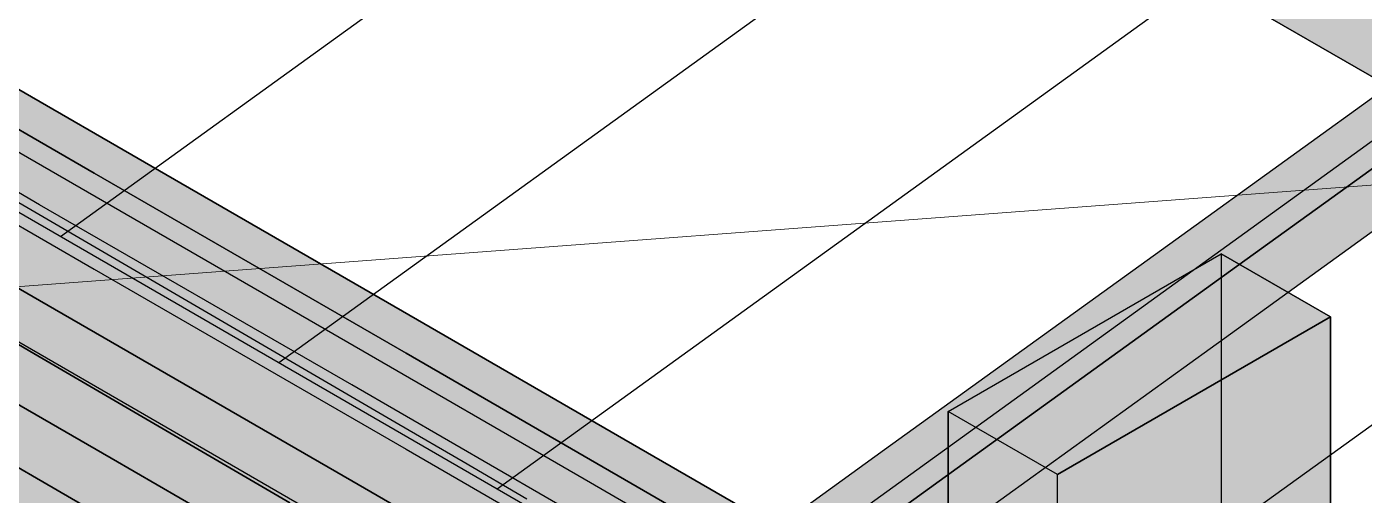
# Model space of a CAD drawing. Header units: metres. Extents: x 0 to 18.2, y -10 to 8.9.
# Drawn here: x 2.598 to 3.658, y 5.709 to 6.08 of the extents above; entities that cross this region are included whole.
import ezdxf

# ---------------------------------------------------------------- set-up
doc = ezdxf.new("R2010")
doc.units = ezdxf.units.M
doc.header["$LTSCALE"] = 0.25
doc.layers.add('ISO-ARISTAS', color=8, linetype='CONTINUOUS')
doc.layers.add('ISO-CONCRETO-SUP', color=254, linetype='CONTINUOUS', true_color=0xe8e8e8)
doc.layers.add('LLAMADAS', color=30, linetype='CONTINUOUS', lineweight=18)

msp = doc.modelspace()

# ---------------------------------------------------------------- linework, layer by layer
at = {"layer": 'ISO-ARISTAS', "color": 250}
for p, q in [((4.7142, 7.422), (2.6245, 5.9139)), ((4.8874, 7.322), (2.7977, 5.8139)), ((5.0606, 7.222), (2.9709, 5.7139)), ((5.2338, 7.122), (3.1441, 5.6139)), ((5.4071, 7.022), (3.3173, 5.5139)), ((3.3173, 5.5139), (1.5853, 6.5139)), ((3.709, 6.0151), (3.4616, 6.158)), ((3.4616, 6.158), (3.709, 6.0151)), ((2.6512, 5.9643), (2.4038, 6.1072)), ((2.4038, 6.1072), (2.6512, 5.9643)), ((2.6079, 5.9393), (2.3605, 6.0822)), ((2.6079, 5.9393), (2.3605, 6.0822)), ((3.509, 5.9118), (3.74, 6.0785)), ((2.7079, 5.9633), (2.5203, 6.0717)), ((2.5203, 6.0717), (2.7079, 5.9633)), ((2.6646, 5.9383), (2.477, 6.0467)), ((2.6646, 5.9383), (2.477, 6.0467)), ((3.7833, 6.0535), (3.5523, 5.8868)), ((3.5523, 5.8868), (3.7833, 6.0535)), ((2.4038, 6.0312), (2.6512, 5.8883)), ((2.4038, 6.0312), (2.6512, 5.8883)), ((2.6079, 5.8633), (2.3605, 6.0062)), ((2.3605, 6.0062), (2.6079, 5.8633)), ((3.7833, 6.0035), (3.5523, 5.8368)), ((2.8987, 5.8215), (2.6512, 5.9643)), ((2.6512, 5.9643), (2.8987, 5.8215)), ((2.8956, 5.855), (2.7079, 5.9633)), ((2.7079, 5.9633), (2.8956, 5.855)), ((2.6391, 5.913), (2.5883, 5.9426)), ((2.8554, 5.7965), (2.6079, 5.9393)), ((2.8554, 5.7965), (2.6079, 5.9393)), ((2.8523, 5.83), (2.6646, 5.9383)), ((2.8523, 5.83), (2.6646, 5.9383)), ((2.6898, 5.8834), (2.6391, 5.913)), ((3.2781, 5.7452), (3.509, 5.9118)), ((3.3286, 5.7754), (3.5451, 5.9004)), ((3.3286, 5.7754), (3.5451, 5.9004)), ((3.6317, 5.8504), (3.5451, 5.9004)), ((3.5451, 5.9004), (3.5451, 5.6253)), ((3.5451, 5.9004), (3.5451, 5.6253)), ((3.5451, 5.9004), (3.6317, 5.8504)), ((2.6512, 5.8883), (2.8987, 5.7455)), ((2.6512, 5.8883), (2.8987, 5.7455)), ((2.7406, 5.8538), (2.6898, 5.8834)), ((3.3214, 5.7202), (3.5523, 5.8868)), ((3.5523, 5.8868), (3.3214, 5.7202)), ((2.5203, 5.8717), (2.7079, 5.7633)), ((2.5203, 5.8717), (2.7079, 5.7633)), ((2.8554, 5.7205), (2.6079, 5.8633)), ((2.6079, 5.8633), (2.8554, 5.7205)), ((2.6646, 5.7383), (2.477, 5.8467)), ((2.477, 5.8467), (2.6646, 5.7383)), ((2.6032, 5.8214), (2.5525, 5.851)), ((2.5525, 5.851), (2.6032, 5.8214)), ((2.7914, 5.8242), (2.7406, 5.8538)), ((3.0832, 5.7467), (2.8956, 5.855)), ((2.8956, 5.855), (3.0832, 5.7467)), ((3.4152, 5.7254), (3.6317, 5.8504)), ((3.6317, 5.8504), (3.4152, 5.7254)), ((3.6317, 5.5753), (3.6317, 5.8504)), ((3.6317, 5.8504), (3.6317, 5.5753)), ((3.5523, 5.8368), (3.3214, 5.6702)), ((2.8421, 5.7946), (2.7914, 5.8242)), ((3.0399, 5.7217), (2.8523, 5.83)), ((3.0399, 5.7217), (2.8523, 5.83)), ((2.654, 5.7918), (2.6032, 5.8214)), ((2.6032, 5.8214), (2.654, 5.7918)), ((3.1461, 5.6786), (2.8987, 5.8215)), ((2.8987, 5.8215), (3.1461, 5.6786)), ((2.8929, 5.765), (2.8421, 5.7946)), ((3.1028, 5.6536), (2.8554, 5.7965)), ((3.1028, 5.6536), (2.8554, 5.7965)), ((2.7048, 5.7622), (2.654, 5.7918)), ((2.654, 5.7918), (2.7048, 5.7622)), ((2.7079, 5.6633), (2.5203, 5.7717)), ((2.5203, 5.7717), (2.7079, 5.6633)), ((3.3286, 5.5003), (3.3286, 5.7754)), ((3.4152, 5.7254), (3.3286, 5.7754)), ((3.3286, 5.7754), (3.3286, 5.5003)), ((3.4152, 5.7254), (3.3286, 5.7754)), ((2.7555, 5.7326), (2.7048, 5.7622)), ((2.7048, 5.7622), (2.7555, 5.7326)), ((2.7079, 5.7633), (2.8956, 5.655)), ((2.7079, 5.7633), (2.8956, 5.655)), ((2.9437, 5.7354), (2.8929, 5.765)), ((2.8987, 5.7455), (3.1461, 5.6026)), ((2.8987, 5.7455), (3.1461, 5.6026)), ((3.0471, 5.5785), (3.2781, 5.7452)), ((3.2709, 5.6383), (3.0832, 5.7467)), ((3.0832, 5.7467), (3.2709, 5.6383)), ((2.8523, 5.63), (2.6646, 5.7383)), ((2.6646, 5.7383), (2.8523, 5.63)), ((2.8063, 5.703), (2.7555, 5.7326)), ((2.7555, 5.7326), (2.8063, 5.703)), ((2.9944, 5.7058), (2.9437, 5.7354)), ((3.1028, 5.5776), (2.8554, 5.7205)), ((2.8554, 5.7205), (3.1028, 5.5776)), ((3.2276, 5.6133), (3.0399, 5.7217)), ((3.2276, 5.6133), (3.0399, 5.7217)), ((3.3214, 5.7202), (3.0904, 5.5535)), ((3.0904, 5.5535), (3.3214, 5.7202)), ((3.4152, 5.4503), (3.4152, 5.7254)), ((3.4152, 5.4503), (3.4152, 5.7254))]:
    msp.add_line(p, q, dxfattribs=at)
at = {"layer": 'ISO-CONCRETO-SUP', "true_color": 0x616771}
for points in [[(3.5049, 6.183), (3.7523, 6.0401), (3.5049, 6.259), (3.7523, 6.1161)], [(3.4616, 6.158), (3.709, 6.0151), (3.4616, 6.234), (3.709, 6.0911)], [(2.4038, 6.0312), (2.6512, 5.8883), (2.4038, 6.1072), (2.6512, 5.9643)], [(2.3605, 6.0062), (2.6079, 5.8633), (2.3605, 6.0822), (2.6079, 5.9393)], [(2.6512, 5.8883), (2.8987, 5.7455), (2.6512, 5.9643), (2.8987, 5.8215)], [(2.6079, 5.8633), (2.8554, 5.7205), (2.6079, 5.9393), (2.8554, 5.7965)], [(3.5451, 5.6253), (3.6317, 5.5753), (3.5451, 5.9004), (3.6317, 5.8504)], [(2.8987, 5.7455), (3.1461, 5.6026), (2.8987, 5.8215), (3.1461, 5.6786)], [(2.8554, 5.7205), (3.1028, 5.5776), (2.8554, 5.7965), (3.1028, 5.6536)], [(3.3286, 5.5003), (3.4152, 5.4503), (3.3286, 5.7754), (3.4152, 5.7254)]]:
    msp.add_solid(points, dxfattribs=at)
at = {"layer": 'ISO-CONCRETO-SUP', "true_color": 0x6b737d}
for points in [[(3.5049, 6.183), (3.7523, 6.0401), (3.4616, 6.158), (3.709, 6.0151)], [(2.4038, 6.1072), (2.6512, 5.9643), (2.3605, 6.0822), (2.6079, 5.9393)], [(2.4038, 6.0312), (2.6512, 5.8883), (2.3605, 6.0062), (2.6079, 5.8633)], [(2.6512, 5.9643), (2.8987, 5.8215), (2.6079, 5.9393), (2.8554, 5.7965)], [(3.5451, 5.9004), (3.6317, 5.8504), (3.3286, 5.7754), (3.4152, 5.7254)], [(2.6512, 5.8883), (2.8987, 5.7455), (2.6079, 5.8633), (2.8554, 5.7205)], [(2.8987, 5.8215), (3.1461, 5.6786), (2.8554, 5.7965), (3.1028, 5.6536)], [(2.8987, 5.7455), (3.1461, 5.6026), (2.8554, 5.7205), (3.1028, 5.5776)]]:
    msp.add_solid(points, dxfattribs=at)
at = {"layer": 'ISO-CONCRETO-SUP', "true_color": 0x6e7681}
for points in [[(3.74, 6.0785), (3.7833, 6.0535), (3.509, 5.9118), (3.5523, 5.8868)], [(3.509, 5.9118), (3.5523, 5.8868), (3.2781, 5.7452), (3.3214, 5.7202)], [(3.2781, 5.7452), (3.3214, 5.7202), (3.0471, 5.5785), (3.0904, 5.5535)]]:
    msp.add_solid(points, dxfattribs=at)
at = {"layer": 'ISO-CONCRETO-SUP', "true_color": 0xb08658}
for points in [[(2.5203, 6.0717), (2.7079, 5.9633), (2.477, 6.0467), (2.6646, 5.9383)], [(2.7079, 5.9633), (2.8956, 5.855), (2.6646, 5.9383), (2.8523, 5.83)], [(2.5203, 5.8717), (2.7079, 5.7633), (2.477, 5.8467), (2.6646, 5.7383)], [(2.8956, 5.855), (3.0832, 5.7467), (2.8523, 5.83), (3.0399, 5.7217)], [(2.5203, 5.7717), (2.7079, 5.6633), (2.477, 5.7467), (2.6646, 5.6383)], [(2.7079, 5.7633), (2.8956, 5.655), (2.6646, 5.7383), (2.8523, 5.63)], [(3.0832, 5.7467), (3.2709, 5.6383), (3.0399, 5.7217), (3.2276, 5.6133)]]:
    msp.add_solid(points, dxfattribs=at)
at = {"layer": 'ISO-CONCRETO-SUP', "true_color": 0x9e794f}
for points in [[(2.5203, 5.8717), (2.7079, 5.7633), (2.5203, 6.0717), (2.7079, 5.9633)], [(2.477, 5.8467), (2.6646, 5.7383), (2.477, 6.0467), (2.6646, 5.9383)], [(2.7079, 5.7633), (2.8956, 5.655), (2.7079, 5.9633), (2.8956, 5.855)], [(2.6646, 5.7383), (2.8523, 5.63), (2.6646, 5.9383), (2.8523, 5.83)], [(2.8956, 5.655), (3.0832, 5.5467), (2.8956, 5.855), (3.0832, 5.7467)], [(2.8523, 5.63), (3.0399, 5.5217), (2.8523, 5.83), (3.0399, 5.7217)], [(2.5203, 5.5717), (2.7079, 5.4633), (2.5203, 5.7717), (2.7079, 5.6633)], [(2.477, 5.5467), (2.6646, 5.4383), (2.477, 5.7467), (2.6646, 5.6383)], [(3.0832, 5.5467), (3.2709, 5.4383), (3.0832, 5.7467), (3.2709, 5.6383)], [(3.0399, 5.5217), (3.2276, 5.4133), (3.0399, 5.7217), (3.2276, 5.6133)]]:
    msp.add_solid(points, dxfattribs=at)
at = {"layer": 'ISO-CONCRETO-SUP', "true_color": 0x575d65}
for points in [[(3.7833, 6.0035), (3.5523, 5.8368), (3.7833, 6.0535), (3.5523, 5.8868)], [(3.5451, 5.6253), (3.3286, 5.5003), (3.5451, 5.9004), (3.3286, 5.7754)], [(3.5523, 5.8368), (3.3214, 5.6702), (3.5523, 5.8868), (3.3214, 5.7202)], [(3.6317, 5.5753), (3.4152, 5.4503), (3.6317, 5.8504), (3.4152, 5.7254)], [(3.3214, 5.6702), (3.0904, 5.5035), (3.3214, 5.7202), (3.0904, 5.5535)]]:
    msp.add_solid(points, dxfattribs=at)
at = {"layer": 'ISO-CONCRETO-SUP', "true_color": 0xbcc2c9}
for points in [[(2.545, 5.9116), (2.5958, 5.882), (2.5883, 5.9426), (2.6391, 5.913)], [(2.5958, 5.882), (2.6465, 5.8524), (2.6391, 5.913), (2.6898, 5.8834)], [(2.5525, 5.851), (2.6032, 5.8214), (2.5958, 5.882), (2.6465, 5.8524)], [(2.6465, 5.8524), (2.6973, 5.8228), (2.6898, 5.8834), (2.7406, 5.8538)], [(2.6032, 5.8214), (2.654, 5.7918), (2.6465, 5.8524), (2.6973, 5.8228)], [(2.6973, 5.8228), (2.7481, 5.7932), (2.7406, 5.8538), (2.7914, 5.8242)], [(2.7481, 5.7932), (2.7988, 5.7636), (2.7914, 5.8242), (2.8421, 5.7946)], [(2.654, 5.7918), (2.7048, 5.7622), (2.6973, 5.8228), (2.7481, 5.7932)], [(2.7048, 5.7622), (2.7555, 5.7326), (2.7481, 5.7932), (2.7988, 5.7636)], [(2.7988, 5.7636), (2.8496, 5.734), (2.8421, 5.7946), (2.8929, 5.765)], [(2.7555, 5.7326), (2.8063, 5.703), (2.7988, 5.7636), (2.8496, 5.734)], [(2.8496, 5.734), (2.9004, 5.7044), (2.8929, 5.765), (2.9437, 5.7354)], [(2.8063, 5.703), (2.8571, 5.6734), (2.8496, 5.734), (2.9004, 5.7044)], [(2.9004, 5.7044), (2.9511, 5.6748), (2.9437, 5.7354), (2.9944, 5.7058)]]:
    msp.add_solid(points, dxfattribs=at)
at = {"layer": 'ISO-CONCRETO-SUP', "true_color": 0xa5aab0}
for points in [[(2.5525, 5.801), (2.6032, 5.7714), (2.5525, 5.851), (2.6032, 5.8214)], [(2.6032, 5.7714), (2.654, 5.7418), (2.6032, 5.8214), (2.654, 5.7918)], [(2.5525, 5.751), (2.6032, 5.7214), (2.5525, 5.801), (2.6032, 5.7714)], [(2.654, 5.7418), (2.7048, 5.7122), (2.654, 5.7918), (2.7048, 5.7622)], [(2.6032, 5.7214), (2.654, 5.6918), (2.6032, 5.7714), (2.654, 5.7418)], [(2.7048, 5.7122), (2.7555, 5.6826), (2.7048, 5.7622), (2.7555, 5.7326)], [(2.5525, 5.701), (2.6032, 5.6714), (2.5525, 5.751), (2.6032, 5.7214)], [(2.654, 5.6918), (2.7048, 5.6622), (2.654, 5.7418), (2.7048, 5.7122)], [(2.7555, 5.6826), (2.8063, 5.653), (2.7555, 5.7326), (2.8063, 5.703)], [(2.6032, 5.6714), (2.654, 5.6418), (2.6032, 5.7214), (2.654, 5.6918)], [(2.7048, 5.6622), (2.7555, 5.6326), (2.7048, 5.7122), (2.7555, 5.6826)]]:
    msp.add_solid(points, dxfattribs=at)
at = {"layer": 'LLAMADAS'}
msp.add_line((6.24, 6.1477), (2.1248, 5.8395), dxfattribs=at)

doc.saveas('drawing.dxf')
